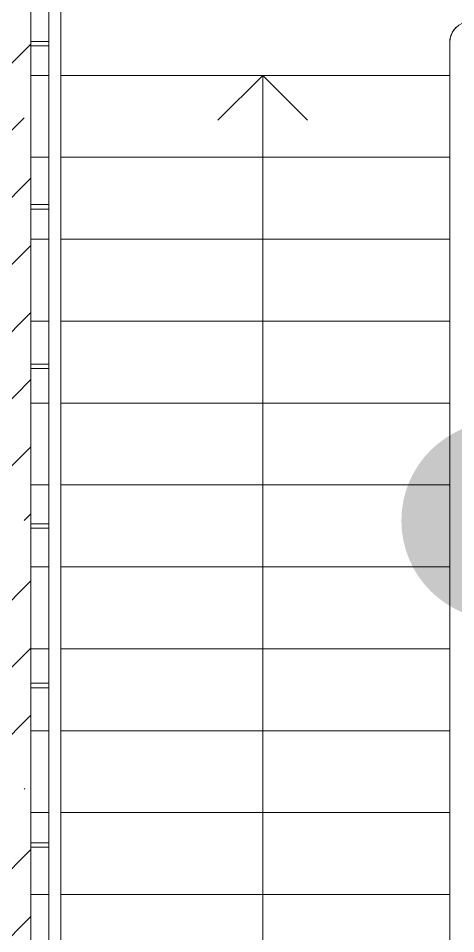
# Model space of a CAD drawing. Header units: millimetres. Extents: x -515342 to 330399, y -224905 to 507333.
# Drawn here: x -361909 to -360447, y 377820 to 380882 of the extents above; entities that cross this region are included whole.
import ezdxf

# ---------------------------------------------------------------- set-up
doc = ezdxf.new("R2010")
doc.units = ezdxf.units.MM
for name, color, linetype, lineweight in [('Лестницы', 7, 'Continuous', 0), ('Ограждение', 7, 'Continuous', 0), ('Стены внутренние', 7, 'Continuous', 0), ('Стены несущие', 7, 'Continuous', 0), ('Стрелки вверх', 7, 'Continuous', 0), ('экспертиза ДУ', 1, 'Continuous', 0)]:
    doc.layers.add(name, color=color, linetype=linetype, lineweight=lineweight)

# ---------------------------------------------------------------- blocks, each defined once
blk = doc.blocks.new('Тип перил - Перила_Внутренний_-10041880-О_АР_П_4__10_050_План 4 этажа')
at = {"layer": 'Ограждение'}
for p, q in [((12655, 5156.9), (12655, 4868.9)), ((12695, 4868.9), (12695, 5156.9)), ((12655, 4855.2), (12655, 1862.8)), ((12695, 1862.8), (12695, 4855.2))]:
    blk.add_line(p, q, dxfattribs=at)
at = {"layer": 'Ограждение', "flags": 128}
for points in [[(12655, 4868.9), (12655, 4867.7), (12655, 4866.6), (12655, 4865.4), (12655, 4864.2), (12655, 4863), (12655, 4861.8), (12655, 4860.7), (12655, 4859.5), (12655, 4858.4), (12655, 4857.3), (12655, 4856.2), (12655, 4855.2)], [(12695, 4855.2), (12695, 4856.3), (12695, 4857.4), (12695, 4858.5), (12695, 4859.7), (12695, 4860.8), (12695, 4862), (12695, 4863.1), (12695, 4864.3), (12695, 4865.5), (12695, 4866.7), (12695, 4867.9), (12695, 4868.9)]]:
    blk.add_lwpolyline(points, dxfattribs=at)
blk = doc.blocks.new('Тип перил - Перила_Внутренний_-V87-О_АР_П_4__10_050_План 4 этажа')
at = {"layer": 'Ограждение'}
for p, q in [((12655, 4868.9), (12655, 5156.9)), ((12695, 4868.9), (12695, 5156.9)), ((12655, 4846.1), (12655, 4868.9)), ((12695, 4846.1), (12695, 4868.9)), ((12655, 1853.6), (12655, 4846.1)), ((12695, 1853.6), (12695, 4846.1))]:
    blk.add_line(p, q, dxfattribs=at)
blk = doc.blocks.new('Элемент ограждения_Опора Г-образная - АР_Ограждение_Опора_D15 высота60 консоль80-V88-О_АР_П_4__10_050_План 4 этажа')
at = {"layer": 'Ограждение'}
for p, q in [((-7.5, 80), (-7.5, 20)), ((7.5, 20), (7.5, 80))]:
    blk.add_line(p, q, dxfattribs=at)
blk = doc.blocks.new('Элемент ограждения_Опора Г-образная - АР_Ограждение_Опора_D15 высота60 консоль80-V75-О_АР_П_4__10_050_План 4 этажа')
at = {"layer": 'Ограждение'}
for p, q in [((-7.5, 80), (-7.5, 20)), ((7.5, 20), (7.5, 80))]:
    blk.add_line(p, q, dxfattribs=at)
blk = doc.blocks.new('Тип перил - Перила_Внутренний_-10042086-О_АР_П_4__10_050_План 4 этажа')
at = {"layer": 'Ограждение'}
for p, q in [((13995, 4966.9), (13995, 4868.9)), ((13995, 4855.2), (13995, 1792.5))]:
    blk.add_line(p, q, dxfattribs=at)
at = {"layer": 'Ограждение', "flags": 128}
for points in [[(14016.8, 5017.6), (14014.8, 5015.6), (14012.9, 5013.6), (14011, 5011.5), (14009.3, 5009.3), (14007.7, 5007), (14006.1, 5004.7), (14004.6, 5002.3), (14003.3, 4999.9), (14002, 4997.4), (14000.8, 4994.8), (13999.8, 4992.2), (13998.8, 4989.6), (13997.9, 4986.9), (13997.2, 4984.2), (13996.5, 4981.5), (13996, 4978.8), (13995.6, 4976), (13995.3, 4973.2), (13995.1, 4970.4), (13995, 4967.6), (13995, 4966.9)], [(13995, 4868.9), (13995, 4867.7), (13995, 4866.6), (13995, 4865.4), (13995, 4864.2), (13995, 4863), (13995, 4861.8), (13995, 4860.7), (13995, 4859.5), (13995, 4858.4), (13995, 4857.3), (13995, 4856.2), (13995, 4855.2)]]:
    blk.add_lwpolyline(points, dxfattribs=at)
blk = doc.blocks.new('Тип перил - Перила_Внутренний_-V91-О_АР_П_4__10_050_План 4 этажа')
at = {"layer": 'Ограждение'}
for p, q in [((13995, 4868.9), (13995, 4966.9)), ((13995, 4846.1), (13995, 4868.9)), ((13995, 1783.4), (13995, 4846.1))]:
    blk.add_line(p, q, dxfattribs=at)
blk.add_arc((14065, 4966.9), 70, 90, 180, dxfattribs=at)

msp = doc.modelspace()

# ---------------------------------------------------------------- hatches: boundary and pattern name
at = {"layer": 'Стены внутренние'}
h = msp.add_hatch(dxfattribs=at)
h.set_pattern_fill('FP_1', color=256, style=0, pattern_type=2)
h.set_pattern_definition([(45, (-374461.9, 375834.5), (-224.5064, 224.5064), []), (45, (-374237.38, 375834.5), (-224.5064, 224.5064), [396.875, -79.375, 3.353, -76.022])])
h.paths.add_polyline_path([(-361866.8897, 376029.4886), (-361866.8897, 382429.4886), (-362256.8897, 382429.4886), (-362256.8897, 376029.4886), (-362020.4896, 376029.4886)])
at = {"layer": 'экспертиза ДУ', "lineweight": 0}
h = msp.add_hatch(color=5, dxfattribs=at)
edge = h.paths.add_edge_path()
edge.add_arc((-360295.879, 379201.9552), 332.544, 0, 360)

# ---------------------------------------------------------------- linework, layer by layer
at = {"layer": 'Лестницы'}
for p, q in [((-361866.8897, 380691.3458), (-361806.509, 380691.3458)), ((-361866.8897, 380691.3458), (-361806.509, 380691.3458)), ((-361767.2704, 380691.3458), (-360466.509, 380691.3458)), ((-361767.2704, 380691.3458), (-360466.509, 380691.3458)), ((-361866.8485, 380417.3458), (-361806.8897, 380417.3458)), ((-361866.8485, 380417.3458), (-361806.8897, 380417.3458)), ((-361766.8897, 380417.3458), (-360466.8897, 380417.3458)), ((-361766.8897, 380417.3458), (-360466.8897, 380417.3458)), ((-361866.8485, 380143.3458), (-361806.8897, 380143.3458)), ((-361866.8485, 380143.3458), (-361806.8897, 380143.3458)), ((-361766.8897, 380143.3458), (-360466.8897, 380143.3458)), ((-361766.8897, 380143.3458), (-360466.8897, 380143.3458)), ((-361866.8485, 379869.3458), (-361806.8897, 379869.3458)), ((-361866.8485, 379869.3458), (-361806.8897, 379869.3458)), ((-361766.8897, 379869.3458), (-360466.8897, 379869.3458)), ((-361766.8897, 379869.3458), (-360466.8897, 379869.3458)), ((-361866.8485, 379595.3458), (-361806.8897, 379595.3458)), ((-361866.8485, 379595.3458), (-361806.8897, 379595.3458)), ((-361766.8897, 379595.3458), (-360466.8897, 379595.3458)), ((-361766.8897, 379595.3458), (-360466.8897, 379595.3458)), ((-361866.8485, 379321.3458), (-361806.8897, 379321.3458)), ((-361866.8485, 379321.3458), (-361806.8897, 379321.3458)), ((-361766.8897, 379321.3458), (-360466.8897, 379321.3458)), ((-361766.8897, 379321.3458), (-360466.8897, 379321.3458)), ((-361866.8485, 379047.3458), (-361806.8897, 379047.3458)), ((-361866.8485, 379047.3458), (-361806.8897, 379047.3458)), ((-361766.8897, 379047.3458), (-360466.8897, 379047.3458)), ((-361766.8897, 379047.3458), (-360466.8897, 379047.3458)), ((-361866.8485, 378773.3458), (-361806.8897, 378773.3458)), ((-361866.8485, 378773.3458), (-361806.8897, 378773.3458)), ((-361766.8897, 378773.3458), (-360466.8897, 378773.3458)), ((-361766.8897, 378773.3458), (-360466.8897, 378773.3458)), ((-361866.8485, 378499.3458), (-361806.8897, 378499.3458)), ((-361866.8485, 378499.3458), (-361806.8897, 378499.3458)), ((-361766.8897, 378499.3458), (-360466.8897, 378499.3458)), ((-361766.8897, 378499.3458), (-360466.8897, 378499.3458)), ((-361866.8485, 378225.3458), (-361806.8897, 378225.3458)), ((-361866.8485, 378225.3458), (-361806.8897, 378225.3458)), ((-361766.8897, 378225.3458), (-360466.8897, 378225.3458)), ((-361766.8897, 378225.3458), (-360466.8897, 378225.3458)), ((-361866.8485, 377951.3458), (-361806.8897, 377951.3458)), ((-361866.8485, 377951.3458), (-361806.8897, 377951.3458)), ((-361766.8897, 377951.3458), (-360466.8897, 377951.3458)), ((-361766.8897, 377951.3458), (-360466.8897, 377951.3458))]:
    msp.add_line(p, q, dxfattribs=at)
at = {"layer": 'Стены несущие'}
msp.add_line((-361866.8897, 376029.4886), (-361866.8897, 382039.4886), dxfattribs=at)
at = {"layer": 'Стрелки вверх'}
for p, q in [((-361091.8897, 380691.3458), (-361241.8897, 380541.3458)), ((-361091.8897, 380417.3458), (-361091.8897, 380691.3458)), ((-361091.8897, 380691.3458), (-360941.8897, 380541.3458)), ((-361091.8897, 380143.3458), (-361091.8897, 380417.3458)), ((-361091.8897, 379869.3458), (-361091.8897, 380143.3458)), ((-361091.8897, 379595.3458), (-361091.8897, 379869.3458)), ((-361091.8897, 379321.3458), (-361091.8897, 379595.3458)), ((-361091.8897, 379047.3458), (-361091.8897, 379321.3458)), ((-361091.8897, 378773.3458), (-361091.8897, 379047.3458)), ((-361091.8897, 378499.3458), (-361091.8897, 378773.3458)), ((-361091.8897, 378225.3458), (-361091.8897, 378499.3458)), ((-361091.8897, 377951.3458), (-361091.8897, 378225.3458)), ((-361091.8897, 377677.3458), (-361091.8897, 377951.3458))]:
    msp.add_line(p, q, dxfattribs=at)

# ---------------------------------------------------------------- block references
at = {"layer": 'Ограждение'}
for name in ['Тип перил - Перила_Внутренний_-10041880-О_АР_П_4__10_050_План 4 этажа', 'Тип перил - Перила_Внутренний_-V87-О_АР_П_4__10_050_План 4 этажа', 'Тип перил - Перила_Внутренний_-10042086-О_АР_П_4__10_050_План 4 этажа', 'Тип перил - Перила_Внутренний_-V91-О_АР_П_4__10_050_План 4 этажа']:
    msp.add_blockref(name, (-374461.8897, 375834.4886), dxfattribs=at)
at = {"layer": 'Ограждение', "rotation": 90}
for name, p in [('Элемент ограждения_Опора Г-образная - АР_Ограждение_Опора_D15 высота60 консоль80-V75-О_АР_П_4__10_050_План 4 этажа', (-361786.8897, 380797.5797)), ('Элемент ограждения_Опора Г-образная - АР_Ограждение_Опора_D15 высота60 консоль80-V75-О_АР_П_4__10_050_План 4 этажа', (-361786.8897, 380251.7386)), ('Элемент ограждения_Опора Г-образная - АР_Ограждение_Опора_D15 высота60 консоль80-V75-О_АР_П_4__10_050_План 4 этажа', (-361786.8897, 379718.0422)), ('Элемент ограждения_Опора Г-образная - АР_Ограждение_Опора_D15 высота60 консоль80-V75-О_АР_П_4__10_050_План 4 этажа', (-361786.8897, 379184.3458)), ('Элемент ограждения_Опора Г-образная - АР_Ограждение_Опора_D15 высота60 консоль80-V88-О_АР_П_4__10_050_План 4 этажа', (-361786.8897, 378650.6494)), ('Элемент ограждения_Опора Г-образная - АР_Ограждение_Опора_D15 высота60 консоль80-V88-О_АР_П_4__10_050_План 4 этажа', (-361786.8897, 378116.9531))]:
    msp.add_blockref(name, p, dxfattribs=at)

doc.saveas('drawing.dxf')
